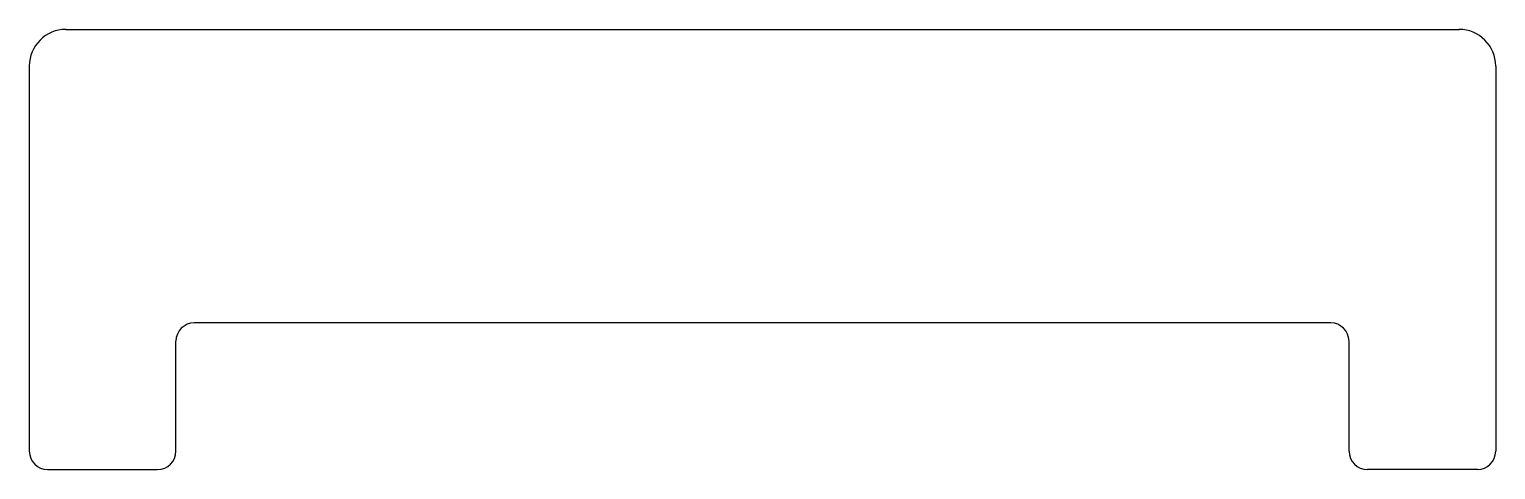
# Model space of a CAD drawing. Extents: x 1729.6 to 1769.6, y 2354.3 to 2366.3.
import ezdxf

# ---------------------------------------------------------------- set-up
doc = ezdxf.new("R2010")
doc.units = 0
doc.layers.get('0').update_dxf_attribs({"linetype": 'CONTINUOUS'})

msp = doc.modelspace()

# ---------------------------------------------------------------- linework, layer by layer
for p, q in [((1730.57, 2366.3), (1768.57, 2366.3)), ((1729.57, 2365.3), (1729.57, 2354.8)), ((1769.57, 2365.3), (1769.57, 2354.8)), ((1765.07, 2358.3), (1734.07, 2358.3)), ((1733.57, 2354.8), (1733.57, 2357.8)), ((1765.57, 2354.8), (1765.57, 2357.8)), ((1730.07, 2354.3), (1733.07, 2354.3)), ((1769.07, 2354.3), (1766.07, 2354.3))]:
    msp.add_line(p, q)
for centre, radius, start, end in [((1730.57, 2365.3), 1, 90, 180), ((1768.57, 2365.3), 1, 0, 90), ((1734.07, 2357.8), 0.5, 90, 180), ((1765.07, 2357.8), 0.5, 0, 90), ((1730.07, 2354.8), 0.5, 180, 270), ((1733.07, 2354.8), 0.5, 270, 0), ((1766.07, 2354.8), 0.5, 180, 270), ((1769.07, 2354.8), 0.5, 270, 0)]:
    msp.add_arc(centre, radius, start, end)

doc.saveas('drawing.dxf')
